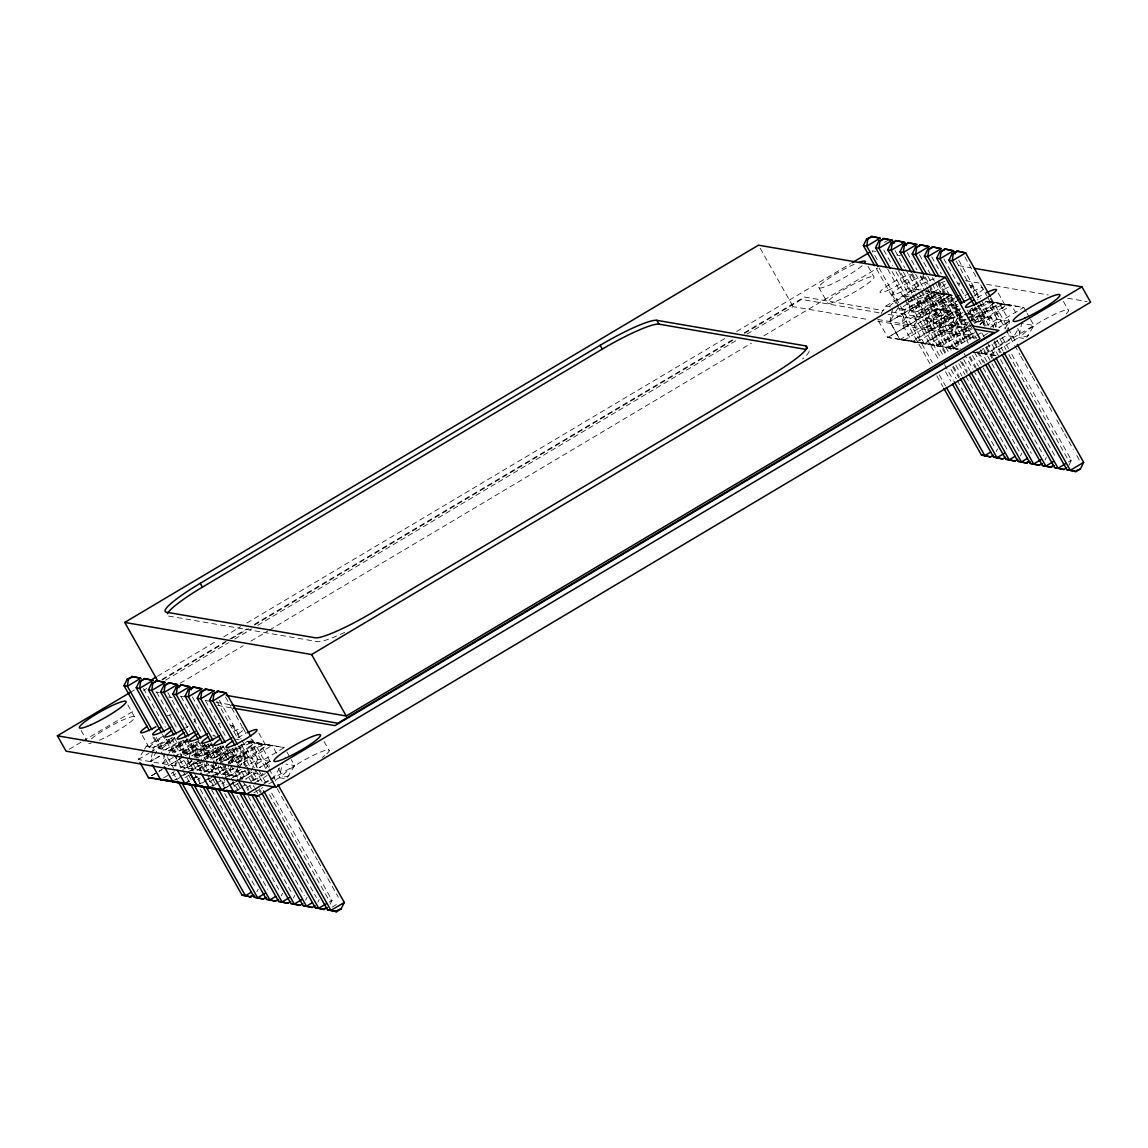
<?xml version="1.0" encoding="UTF-8"?>
<svg xmlns="http://www.w3.org/2000/svg" width="1148" height="1148" viewBox="0 0 1148 1148"><rect width="100%" height="100%" fill="white"/><g stroke="black" fill="none" stroke-linecap="round" stroke-linejoin="round"><path stroke-width="0.75" stroke-dasharray="5 3.75" d="M152.497 752.17L150.488 761.641L159.558 756.231M152.842 750.591L153.502 747.434L167.005 739.398M173.276 757.436L162.657 763.736L165.714 749.529L179.217 741.493M183.967 760.435L174.855 765.831L177.237 754.781M205.119 744.794L190.109 753.734L187.095 767.926L197.714 761.626L187.095 767.926L195.146 754.595L211.648 744.779M183.321 769.232L193.811 762.975L196.839 748.769L270.153 761.382L268.776 767.682M208.405 764.625L199.293 770.021L201.675 758.986M197.026 770.437L206.023 765.07L207.027 760.335M207.358 758.756L209.036 750.878M220.646 766.735L211.533 772.13L214.561 757.924L229.557 748.998M207.716 773.422L218.22 767.165L219.225 762.43M219.569 760.851L221.248 752.973M234.393 767.94L223.774 774.24L226.113 763.19M221.421 774.627L230.432 769.26L231.437 764.539M231.767 762.961L233.446 755.068M143.615 750.649L138.248 759.531L236 776.335L239.028 762.143L267.527 745.167L284.417 747.52L252.646 766.434M244.007 765.056L245.686 757.163L239.745 746.63M245.859 778.832L254.87 773.465L255.875 768.73M256.205 767.151L257.884 759.273L247.71 741.206L215.939 760.12M268.833 783.926L279.337 777.67L282.365 763.477M892.527 308.927L889.844 321.54L899.975 339.593L924.068 343.18L952.582 326.219L960.632 312.887L950.415 294.821L926.049 290.631M950.415 294.821L938.562 293.343L910.063 310.304L902.012 323.636L950.458 294.821L933.568 292.482L905.055 309.443L902.041 323.65L912.215 341.702L924.068 343.18M952.524 295.51L945.765 294.577L917.266 311.538L914.239 325.745L924.413 343.797L936.28 345.275L964.779 328.314L968.352 322.387M957.834 348.992L936.625 345.892L926.45 327.84L929.464 313.634L954.964 298.451M878.45 320.952L887.806 337.512L904.667 339.851L933.166 322.889L936.194 308.683L926.02 290.631M958.207 305.913L941.704 315.743L938.677 329.935L948.851 348.002L957.274 349.164M916.865 341.946L945.378 324.984L948.391 310.778L938.217 292.726L926.364 291.233L933.568 292.482M962.914 312.486L953.902 317.838L950.888 332.045L960.245 348.605M960.632 312.887L912.186 341.702L929.076 344.041L957.575 327.08L960.603 312.873L936.194 308.683L887.777 337.498L957.575 349.494M971.796 319.704L972.801 314.968L970.261 310.462M983.362 324.97L985.041 317.078L978.254 305.038L985.07 317.078L974.451 323.377M995.56 327.065L997.239 319.173L987.065 301.12L964.363 314.624M1007.126 332.317L1009.479 321.282L999.305 303.216L985.788 301.336M973.303 352.206L990.193 354.545L1018.692 337.584L1021.706 323.377L1033.946 325.487L1026.786 337.34M256.822 891.723L258.142 889.069M281.231 895.928L282.537 893.259M293.429 898.023L294.749 895.368M305.669 900.118L306.975 897.463M317.867 902.228L319.187 899.558M330.107 904.323L332.073 900.333L270.01 790.168M996.177 451.638L997.483 448.983M1020.586 455.828L1021.892 453.173M1045.024 460.032L1046.33 457.378M1068.802 465.557L1071.428 460.248L1009.35 350.083M144.519 749.156L146.298 746.2L164.308 735.481M156.716 751.266L150.445 761.626L159.529 756.231M162.657 763.736L168.024 754.839M168.914 753.361L170.708 750.39L188.717 739.685M174.855 765.831L182.905 752.485L199.408 742.67M187.526 772.245L201.015 764.209L209.079 750.878L205.65 744.851M199.293 770.021L204.66 761.138M205.564 759.66L207.358 756.69L223.846 746.874M215.02 763.348L221.277 752.973L217.847 746.946M211.533 772.13L217.804 761.755M228.108 763.965L233.475 755.068L230.059 749.041M223.774 774.24L229.141 765.343M230.031 763.865L231.824 760.894L260.323 743.933L272.191 745.411L277.299 754.451M239.415 767.538L245.686 757.163L235.096 763.477M250.766 771.126L257.927 759.273L245.787 766.477M251.57 780.956L262.074 774.699L264.757 770.265M265.647 768.773L270.124 761.368L259.95 743.316L246.433 741.436M279.682 767.912L274.3 776.809L269.809 779.492M287.431 777.426L294.591 765.572L291.205 759.56M881.176 313.519L885.653 306.114L914.152 289.138L919.232 289.784M897.851 308.209L889.8 321.54L900.018 339.607L911.871 341.085L940.37 324.123L948.42 310.792L899.975 339.593M950.759 295.438L922.26 312.399L914.21 325.731L955.093 301.422M926.45 327.84L958.221 308.927L926.479 327.84L934.501 314.509L957.001 301.106M960.202 308.568L946.698 316.604L938.648 329.935L962.885 315.528M963.445 316.03L958.939 318.699L950.888 332.045L967.563 322.143M980.564 324.482L985.041 317.078M992.805 326.592L997.268 319.187L986.649 325.472M1005.002 328.687L1009.479 321.282L969.343 314.38M976.69 352.623L985.156 353.684L1013.655 336.723L1018.133 329.304M884.491 242.357L888.939 239.702M131.331 691.785L134.416 689.948M157.52 676.201L216.054 641.359M223.745 636.781L240.693 626.693M246.849 623.02L725.866 337.899M736.657 331.471L850.639 263.624M143.557 690.364L146.628 688.527M162.04 679.358L228.28 639.938M229.815 639.02L246.763 628.932M254.454 624.34L733.515 339.191M744.306 332.776L804.375 297.016L883.228 310.563M162.141 680.032L225.309 642.421M231.48 638.762L248.427 628.674M254.598 625L733.773 339.779M744.55 333.351L801.562 299.427L879.296 312.787M165.527 680.204L228.596 642.665M234.752 639.005L251.67 628.932M257.812 625.273L736.198 340.526M746.961 334.111L793.11 306.645L868.907 319.675M69.138 749.328L81.465 741.995M83 741.077L135.364 709.894M180.035 683.318L243.189 645.721M250.895 641.144L267.828 631.056M269.378 630.137L751.466 343.166M763.793 335.833L877.775 267.986M138.248 759.531L148.867 753.231M150.359 752.327L174.596 737.92M175.013 738.48L158.51 748.295L165.714 749.529M908.355 301.953L914.353 298.38M938.217 292.726L889.8 321.54L938.246 292.726L928.115 291.319M191.415 743.603L177.911 751.639L170.708 750.39M174.754 756.532L199.006 742.125M151.45 775.79L157.506 772.188L151.479 775.804M159.012 771.284L162.04 769.49M183.221 756.876L168.096 765.888L183.25 756.891M196.839 748.769L184.728 755.972L196.868 748.783L193.452 742.756M159.041 771.298L162.069 769.49M887.806 337.512L936.223 308.683M191.501 755.915L212.71 743.316M163.647 777.885L169.732 774.297M171.224 773.379L174.281 771.585M180.293 767.983L195.461 758.986M196.939 758.082L209.079 750.878M215.853 747.793L202.349 755.829L195.146 754.595M172.817 775.474L175.816 773.695M223.401 746.315L203.741 758.024L223.444 746.329M172.516 781.185L178.514 777.612M180.021 776.708L186.019 773.149M175.859 779.98L181.944 776.392M183.422 775.488L189.506 771.886M190.984 770.982L203.124 763.779M210.658 759.273L221.277 752.973M185.015 777.569L189.52 774.9M228.179 762.229L259.979 743.316L248.083 741.823L219.584 758.799L226.787 760.033L255.287 743.072L272.191 745.411M964.937 315.126L987.438 301.737L999.305 303.216L969.041 321.239M184.728 783.28L190.726 779.707M192.218 778.818L196.724 776.134M204.229 771.671L213.227 766.304L206.023 765.07M185.072 783.897L197.169 776.679M204.703 772.174L233.475 755.068M972.83 314.983L924.384 343.797L948.478 347.385L972.485 333.092M967.649 319.044L994.642 302.972L1011.532 305.325L1015.808 312.859M197.226 779.664L200.226 777.885M979.761 324.238L1011.575 305.325L999.678 303.847L971.179 320.809L963.129 334.14L968.238 343.18M196.925 785.375L202.923 781.802M204.43 780.913L210.428 777.34M211.921 776.45L225.424 768.414L218.22 767.165M201.804 783.28L206.382 780.597M207.86 779.679L213.944 776.091M215.422 775.187L227.562 767.983M972.959 324.281L936.625 345.892L948.478 347.385M1026.312 311.94L1023.772 307.42L1006.882 305.081L978.383 322.043L972.614 321.053M209.424 781.774L213.93 779.09M941.274 346.136L969.773 329.175M235.871 767.036L272.219 745.425M972.227 328.744L963.129 334.14L966.142 319.948L958.939 318.699M209.123 787.471L215.121 783.897M216.628 783.008L221.133 780.324M227.132 776.751L237.636 770.509L230.432 769.26M212.495 786.28L218.579 782.692M229.141 776.378L244.309 767.381M974.58 332.69L948.822 347.988L960.718 349.48M221.664 783.869L224.664 782.089M232.154 777.626L242.659 771.37L249.862 772.604L239.358 778.861M953.514 348.246L974.509 335.747M236 776.335L245.084 770.939M976.876 335.345L981.411 332.647M990.494 327.237L1023.772 307.42L987.093 301.12M221.363 789.58L227.361 786.007M228.868 785.103L233.36 782.434M983.219 336.091L987.725 333.408M223.214 789.293L227.763 786.581M229.27 785.691L235.326 782.089M236.832 781.185L251.972 772.174L239.903 779.392M226.285 787.499L230.82 784.787M232.327 783.883L238.382 780.281M233.862 785.964L238.368 783.295M233.561 791.675L239.573 788.102M241.066 787.212L245.572 784.529M236.976 790.484L243.06 786.897M253.608 780.583L265.748 773.379M246.103 788.073L255.1 782.721M256.607 781.817L267.097 775.574M263.81 783.065L268.302 780.382M264.341 783.582L268.876 780.884M270.383 779.98L294.591 765.572L285.881 764.08M253.837 792.852L262.835 787.499M329.103 902.113L332.073 900.333L328.701 899.759L268.374 792.694M1068.458 462.013L1071.428 460.248L1068.056 459.659L1006.853 351.058M332.03 907.164L336.479 904.509M875.723 251.398L872.193 250.795L877.388 260.008M896.875 255.043L900.391 255.645M958.566 265.633L970.907 267.757M965.454 280.7L979.56 283.126M986.606 284.331L1048.296 294.936M1067.683 298.265L1087.07 301.608M914.152 289.138L921.356 290.387M938.562 293.343L945.765 294.577M987.438 301.737L994.642 302.972M999.678 303.847L1006.882 305.081M885.653 306.114L892.857 307.348M899.3 308.453L905.055 309.443M910.063 310.304L917.266 311.538M922.26 312.399L929.464 313.634M934.501 314.509L941.704 315.743M946.698 316.604L953.902 317.838M891.982 312.069L970.835 325.616M888.136 314.308L971.179 328.572M933.166 322.889L940.37 324.123M945.378 324.984L952.582 326.219M957.575 327.08L964.779 328.314M1013.655 336.723L1006.452 335.474L977.952 352.45L985.156 353.684M1018.692 337.584L1024.447 338.574M877.632 319.445L975.355 336.249L977.048 339.248M877.718 321.196L976.446 338.158M904.667 339.851L911.871 341.085M929.076 344.041L936.28 345.275M990.193 354.545L997.397 355.78L973.332 352.206M168.613 616.06L317.336 641.617A53.425 7.433 -29.4 0 0 344.931 632.261M155.798 691.943L159.328 692.545M180.537 696.19L184.067 696.793M205.262 700.438L208.807 701.041M215.867 702.26L231.767 705.001M168.512 697.008L172.013 697.611M217.56 705.446L231.58 707.857M235.541 739.111L239.028 739.714M247.71 741.206L284.417 747.52M212.854 735.768L215.738 736.27M248.083 741.823L255.287 743.072M260.323 743.933L267.527 745.167M146.298 746.2L153.502 747.434M182.905 752.485L190.109 753.734M207.358 756.69L214.561 757.924M231.824 760.894L239.028 762.143M193.811 762.975L201.015 764.209M254.87 773.465L262.074 774.699M279.337 777.67L285.106 778.66M1063.392 301.379L1068.587 310.591M1027.159 313.447L1029.713 317.967M1030.56 319.46L1033.946 325.487L985.529 354.302L982.143 348.289M998.215 292.984L1005.131 305.282M1017.573 328.428L1021.907 336.106M990.997 297.877L1016.353 342.879M990.337 298.566L992.934 303.172M964.88 256.951L977.12 278.677M980.622 284.891L986.735 295.739M987.61 297.303L1005.103 328.328M1005.978 329.878L1013.842 343.84M1014.717 345.39L1019.969 354.703M1020.83 356.253L1031.335 374.879M1032.21 376.429L1053.19 413.667M1056.677 419.881L1063.679 432.294M1064.555 433.844L1073.294 449.356M1076.795 455.555L1080.282 461.769M958.652 260.094L980.507 298.882M981.382 300.432L996.249 326.807M1002.362 337.67L1008.489 348.533M972.069 285.723L979 298.006M956.14 261.055L977.996 299.843M978.871 301.393L993.738 327.783M999.851 338.646L1005.978 349.494M977.622 305.842L988.988 326.003M996.851 339.966L1002.979 350.829M975.111 306.803L985.615 325.429M994.355 340.942L1001.343 353.354M974.394 307.635L984.884 326.262M994.498 343.324L999.75 352.637M943.9 258.96L965.769 297.748M971.882 308.611L980.622 324.123M991.987 344.3L1055.816 457.564M968.883 309.946L976.747 323.908M981.999 333.207L986.376 340.97M987.237 342.52L995.115 356.483M967.09 310.003L974.006 322.287M986.491 346.596L992.604 357.459M985.788 347.428L991.915 358.291M931.702 256.851L941.317 273.927M969.299 323.578L971.925 328.228M983.291 348.404L1043.618 455.469M942.652 283.011L974.135 338.875M980.249 349.724L987.251 362.137M953.156 304.823L961.809 320.192M938.404 280.873L971.624 339.837M978.627 352.249L984.74 363.112M937.715 281.719L971.811 342.219M977.048 351.532L983.176 362.395M938.06 284.03L944.115 294.792A17.808 2.483 -29.4 0 1 920.581 310.103A17.808 2.483 -29.4 0 1 920.969 304.981A17.808 2.483 -29.4 0 1 944.115 294.792M919.462 254.756L934.329 281.131M935.204 282.681L969.299 343.195M974.552 352.508L1031.378 453.36M927.828 276.252L931.329 282.465M932.205 284.015L965.425 342.979M972.428 355.392L978.541 366.255M940.944 302.728L949.611 318.096A17.808 2.483 -29.4 0 0 960.919 314.652M925.331 277.228L928.818 283.441M929.693 284.991L963.803 345.505M969.917 356.368L976.044 367.216M922.877 274.96L928.129 284.274M929.005 285.823L963.1 346.337M969.228 357.2L975.341 368.063M923.15 277.314A17.808 2.483 -29.4 0 1 899.616 292.625A17.808 2.483 -29.4 0 1 899.989 287.502A17.808 2.483 -29.4 0 1 923.15 277.314L926.608 283.456M930.067 289.597L931.803 292.668A17.808 2.483 -29.4 0 1 908.269 307.994A17.808 2.483 -29.4 0 1 908.656 302.871A17.808 2.483 -29.4 0 1 931.803 292.668M907.264 252.66L916.879 269.723M920.38 275.936L925.618 285.235M926.493 286.799L960.589 347.299M964.09 353.512L972.83 369.025M973.705 370.574L1019.18 451.264M915.602 274.157L922.59 286.57M923.466 288.119L957.561 348.633M963.689 359.496L969.802 370.359M948.549 287.072A17.808 2.483 -29.4 0 0 928.746 300.632L937.399 316.001A17.808 2.483 -29.4 0 0 956.772 308.152M912.215 273.568L920.954 289.095M921.83 290.645L955.064 349.609M962.053 362.022L967.29 371.321M911.555 274.415L920.294 289.927M921.17 291.477L954.39 350.441M960.517 361.304L967.506 373.717M895.067 250.565L904.681 267.627M905.557 269.177L917.797 290.903M918.673 292.453L952.768 352.967M958.881 363.83L965.009 374.693M965.884 376.243L1006.968 449.169M903.39 272.062L914.755 292.223M915.63 293.773L949.726 354.287M955.854 365.15L961.967 376.013M916.535 298.537L925.202 313.892M900.893 273.023L912.258 293.199M913.134 294.749L947.229 355.263M953.342 366.126L959.47 376.989M898.482 270.77L911.598 294.046M912.473 295.596L946.569 356.11M952.682 366.973L958.81 377.821M883.73 250.02L892.47 265.532M895.971 271.732L909.087 295.007M909.962 296.557L944.058 357.071M951.046 369.484L956.298 378.797M957.174 380.347L994.771 447.074M892.068 271.516L906.059 296.342M906.934 297.892L941.03 358.406M944.517 364.605L953.27 380.131M904.337 296.442L906.934 301.049M907.795 302.584L912.99 311.797M887.806 269.378L904.423 298.853M905.298 300.417L939.394 360.931M945.521 371.78L950.759 381.093M878.981 267.857L932.32 362.51M939.308 374.922L945.435 385.785M892.025 294.319L898.941 306.616M876.484 268.833L896.588 304.521M897.463 306.071L931.559 366.585M936.811 375.898L942.924 386.761M868.046 266.408L874.102 277.17A26.72 3.717 -29.4 0 1 838.801 300.145A26.72 3.717 -29.4 0 1 839.375 292.467A26.72 3.717 -29.4 0 1 874.102 277.17M818.754 287.316L827.421 302.685M760.206 248.269L793.11 306.645M324.052 741.465L329.246 750.692M286.971 752.026L290.358 758.053M258.86 733.07L265.776 745.368A17.808 2.483 -29.4 0 1 242.242 760.694A17.808 2.483 -29.4 0 1 242.63 755.571A17.808 2.483 -29.4 0 1 265.776 745.368M278.232 768.514L282.552 776.206M252.517 739.527L268.259 767.452M269.12 769.002L276.123 781.415M250.982 738.666L253.579 743.273A17.808 2.483 -29.4 0 1 230.045 758.584A17.808 2.483 -29.4 0 1 230.432 753.461A17.808 2.483 -29.4 0 1 253.579 743.273M225.525 697.051L230.777 706.35M231.652 707.914L242.142 726.526M243.017 728.076L245.643 732.74M250.006 740.489L265.748 768.414M277.113 788.59L295.466 821.179M298.968 827.378L305.971 839.791M306.846 841.341L317.336 859.967M318.211 861.517L326.95 877.029M327.826 878.579L338.316 897.205M219.297 700.18L241.152 738.968M242.027 740.517L257.769 768.457M258.644 770.007L266.508 783.969M232.714 725.809L241.381 741.178M216.785 701.155L237.779 738.394M241.267 744.593L254.382 767.869M255.258 769.418L262.261 781.831M238.267 745.927L249.633 766.103M253.134 772.303L258.386 781.616M235.771 746.903L246.26 765.515M247.136 767.065L255.875 782.592M259.376 788.791L261.127 791.89M235.039 747.721L245.529 766.347M246.404 767.897L253.392 780.31M258.644 789.623L260.395 792.723M205.435 700.596L226.414 737.834M232.527 748.697L241.281 764.209M244.768 770.423L254.382 787.485M255.258 789.035L257.884 793.699M258.759 795.248L316.461 897.65M228.653 748.482L246.146 779.506M249.647 785.72L251.383 788.82M226.874 748.553L234.666 762.372M226.156 749.443L234.02 763.42M237.521 769.619L242.759 778.932M246.26 785.132L249.762 791.345M222.827 745.626L232.456 762.702M235.943 768.902L242.07 779.765M242.946 781.314L248.183 790.628M192.347 696.951L214.202 735.739M220.33 746.602L229.944 763.664M230.82 765.214L237.808 777.626M248.312 796.253L304.263 895.555M217.288 747.922L225.166 761.899M228.667 768.098L233.905 777.411M237.406 783.61L240.032 788.274M215.523 747.994L222.454 760.277M211.289 742.699L221.779 761.311M222.655 762.86L230.533 776.823M231.408 778.373L238.397 790.785M210.601 743.531L221.09 762.143M221.966 763.693L228.954 776.105M232.456 782.319L235.957 788.518M180.982 696.391L201.976 733.629M208.089 744.492L216.828 760.019M220.33 766.218L226.457 777.081M236.947 795.707L292.023 893.46M204.215 744.277L212.954 759.789M213.829 761.354L221.708 775.316M222.583 776.866L226.945 784.615M202.464 744.363L210.256 758.182M201.718 745.253L209.582 759.215M213.083 765.415L218.321 774.728M221.822 780.941L225.324 787.141M198.389 741.436L208.018 758.498M211.505 764.697L217.632 775.56M218.507 777.11L224.621 787.973M167.909 692.746L189.764 731.534M195.892 742.397L205.506 759.474M206.382 761.024L213.37 773.436M224.735 793.598L279.825 891.35M192.85 743.732L200.728 757.694M204.215 763.894L209.467 773.207M212.968 779.42L215.58 784.07M191.128 743.789L198.044 756.087M186.851 738.494L197.341 757.106M198.217 758.656L213.958 786.595M186.191 739.326L196.681 757.953M197.556 759.502L204.545 771.915M208.046 778.129L211.548 784.328M156.587 692.201L177.567 729.439M183.68 740.302L192.434 755.815M195.921 762.028L201.173 771.341M211.662 789.953L267.613 889.255M180.652 741.637L188.516 755.599M189.391 757.149L197.269 771.112M178.916 741.694L185.847 753.992M178.141 742.598L186.019 756.561M186.894 758.111L193.883 770.523M197.384 776.737L200.886 782.936M173.994 737.231L183.608 754.308M187.11 760.507L193.223 771.37M194.098 772.92L200.211 783.783M143.5 688.556L165.369 727.344M171.483 738.207L188.975 769.232M200.34 789.408L255.416 887.16M168.455 739.527L176.318 753.504M179.82 759.703L185.058 769.016M188.559 775.216L191.185 779.879M166.718 739.599L173.635 751.897M162.442 734.304L172.946 752.916M173.807 754.466L181.685 768.428M182.561 769.978L189.549 782.391M156.243 737.432L164.121 751.395M167.608 757.608L173.735 768.471M154.406 737.49L161.323 749.773M152.871 736.858L169.474 766.333M172.975 772.547L177.352 780.296M127.83 704.958L134.747 717.256M142.309 735.409L149.24 747.692M81.135 730.487L86.33 739.699M809.139 351.144A53.425 7.433 -29.4 0 1 802.552 359.008M91.352 738.853A26.72 3.717 -29.4 0 1 123.367 719.796A26.72 3.717 -29.4 0 1 131.46 721.188A26.72 3.717 -29.4 0 1 99.445 740.23M91.022 743.287A26.72 3.717 -29.4 0 1 88.769 743.488M289.153 775.603A26.72 3.717 -29.4 0 1 288.234 770.365A26.72 3.717 -29.4 0 1 319.56 752.485A26.72 3.717 -29.4 0 1 325.946 754.609M324.827 755.528A26.72 3.717 -29.4 0 1 322.172 757.565M862.148 265.733A26.72 3.717 -29.4 0 1 830.148 284.776A26.72 3.717 -29.4 0 1 822.054 283.384A26.72 3.717 -29.4 0 1 854.055 264.341M966.516 315.614A17.808 2.483 -29.4 0 1 992.46 302.699A17.808 2.483 -29.4 0 1 973.131 316.748M966.214 319.79A17.808 2.483 -29.4 0 1 964.004 317.566M195.519 720.571A17.808 2.483 -29.4 0 1 193.912 722.135M188.129 726.325A17.808 2.483 -29.4 0 1 185.66 727.889M194.127 719.179A17.808 2.483 -29.4 0 1 195.634 719.035M218.536 723.369A17.808 2.483 -29.4 0 1 220.043 723.24M983.692 288.866A17.808 2.483 -29.4 0 1 973.82 296.198M957.547 304.421A17.808 2.483 -29.4 0 1 957.863 300.245M964.894 295.667A17.808 2.483 -29.4 0 1 968.926 293.357M972.959 291.262A17.808 2.483 -29.4 0 1 982.301 287.474M908.742 296.041A17.808 2.483 -29.4 0 1 914.152 288.449A17.808 2.483 -29.4 0 1 935.462 279.423M199.034 740.187A17.808 2.483 -29.4 0 1 174.74 752.37A17.808 2.483 -29.4 0 1 188.071 741.178M183.264 740.36A17.808 2.483 -29.4 0 1 162.184 750.275A17.808 2.483 -29.4 0 1 173.075 740.618M172.387 737.504A17.808 2.483 -29.4 0 1 149.886 748.195A17.808 2.483 -29.4 0 1 163.662 736.987M208.993 743.789A17.808 2.483 -29.4 0 1 186.32 754.466A17.808 2.483 -29.4 0 1 201.632 742.526M1028.508 335.517A26.72 3.717 -29.4 0 1 1027.589 330.28A26.72 3.717 -29.4 0 1 1058.915 312.399A26.72 3.717 -29.4 0 1 1065.301 314.523M233.403 747.994A17.808 2.483 -29.4 0 1 211.347 758.67A17.808 2.483 -29.4 0 1 221.994 749.027M221.205 745.884A17.808 2.483 -29.4 0 1 198.518 756.561A17.808 2.483 -29.4 0 1 213.829 744.621M242.73 730.53A17.808 2.483 -29.4 0 1 236.947 734.72M233.604 731.348A17.808 2.483 -29.4 0 1 242.946 727.559M957.891 283.283A17.808 2.483 -29.4 0 1 959.283 284.675M948.119 292.783A17.808 2.483 -29.4 0 1 928.746 300.632M937.399 316.001A17.808 2.483 -29.4 0 1 957.202 302.426M230.748 725.464A17.808 2.483 -29.4 0 1 232.126 726.871M954.131 299.499A17.808 2.483 -29.4 0 1 931.645 312.701A17.808 2.483 -29.4 0 1 928.976 310.003A17.808 2.483 -29.4 0 1 951.922 297.289M889.169 306.545A17.808 2.483 -29.4 0 1 902.342 297.275A17.808 2.483 -29.4 0 1 917.74 290.257M974.595 321.239A17.808 2.483 -29.4 0 1 998.674 306.487A17.808 2.483 -29.4 0 1 998.315 311.323A17.808 2.483 -29.4 0 1 974.48 322.76M972.758 307.894A17.808 2.483 -29.4 0 1 970.275 309.458M949.611 318.096A17.808 2.483 -29.4 0 1 961.35 308.927M167.307 715.721A17.808 2.483 -29.4 0 1 171.224 714.845M183.795 717.4A17.808 2.483 -29.4 0 1 183.206 718.461M237.751 737.848A17.808 2.483 -29.4 0 1 245.801 733.457M945.464 284.144A17.808 2.483 -29.4 0 1 925.948 296.012A17.808 2.483 -29.4 0 1 917.123 297.476M940.069 283.212A17.808 2.483 -29.4 0 1 945.694 281.188M970.103 285.378A17.808 2.483 -29.4 0 1 969.873 288.335M954.935 297.906A17.808 2.483 -29.4 0 1 941.044 303.043A17.808 2.483 -29.4 0 1 951.391 294.347M977.106 297.762A17.808 2.483 -29.4 0 1 983.836 294.031M188.272 739.111L167.091 751.725L188.315 739.125M270.124 761.368L259.534 767.668L270.153 761.382M1009.479 321.282L998.889 327.582L1009.508 321.282M887.519 290.544A17.808 2.483 -29.4 0 0 911.053 275.233A17.808 2.483 -29.4 0 0 887.906 285.422A17.808 2.483 -29.4 0 0 887.519 290.544"/><path stroke-width="1.5" d="M132.781 676.588L127.299 678.999L124.013 685.657L127.399 686.231L140.759 678.267L132.781 676.588L128.404 679.2L127.399 686.231L151.88 729.683M144.992 678.683L139.511 681.108L136.225 687.752L139.597 688.326L152.971 680.377L144.992 678.683L140.616 681.295L139.597 688.326L164.078 731.778M157.19 680.793L151.708 683.204L148.422 689.848L151.794 690.422L165.168 682.472L157.19 680.793L152.813 683.39L151.794 690.422L176.275 733.873M179.117 687.666L177.38 684.567L169.387 682.888L165.025 685.485L164.006 692.517L188.487 735.968M191.357 689.776L189.607 686.662L181.628 684.983L177.251 687.595L176.247 694.626L200.713 738.078M193.825 687.078L188.358 689.503L185.058 696.147L188.444 696.721L201.818 688.771L193.825 687.078L189.463 689.69L188.444 696.721L212.925 740.173M206.066 689.187L200.584 691.598L197.298 698.242L200.685 698.831L214.045 690.866L206.066 689.187L201.689 691.785L200.685 698.831L225.166 742.268M250.766 736.413L226.285 692.976L218.307 691.297L213.93 693.894L212.911 700.926L237.392 744.378M872.136 236.502L866.654 238.913L863.368 245.557L866.754 246.146L880.114 238.181L872.136 236.502L867.759 239.1L866.754 246.146L878.12 266.307M894.062 243.376L892.326 240.276L884.333 238.597L879.971 241.195L878.952 248.241L890.317 268.402M906.274 245.485L904.524 242.372L896.545 240.693L892.168 243.304L891.149 250.336L902.515 270.512M908.742 242.788L903.261 245.213L899.975 251.857L903.361 252.431L916.721 244.467L908.742 242.788L904.366 245.399L903.361 252.431L914.726 272.607M920.983 244.897L915.501 247.308L912.215 253.952L915.587 254.54L928.962 246.576L920.983 244.897L916.606 247.494L915.587 254.54L926.953 274.702M933.18 246.992L927.699 249.403L924.413 256.047L927.799 256.635L941.159 248.671L933.18 246.992L928.818 249.59L927.799 256.635L939.164 276.797M955.15 253.88L953.4 250.781L945.421 249.102L941.044 251.699L940.025 258.731L964.507 302.182M990.121 296.327L965.64 252.876L957.662 251.197L953.285 253.808L952.266 260.84L976.747 304.277M185.976 736.944L160.62 691.943L163.92 685.299L169.387 682.888M198.217 739.039L172.86 694.052L176.146 687.394L181.628 684.983M234.895 745.353L209.539 700.352L212.825 693.708L218.307 691.297M261.988 793.44L327.567 909.819L336.651 911.684L341.028 909.087L344.314 902.443L277.873 784.515M886.93 267.828L875.565 247.652L878.866 241.008L884.333 238.597M899.142 269.923L887.777 249.747L891.063 243.103L896.545 240.693M962.01 303.158L936.653 258.156L939.939 251.512L945.421 249.102M974.25 305.253L948.894 260.252L952.18 253.608L957.662 251.197M1002.218 354.904L1066.923 469.733L1076.006 471.598L1080.383 469.001L1083.669 462.343L1017.228 344.429M157.649 680.793L124.745 622.417L758.469 245.184L945.335 277.314L979.976 338.76L346.237 715.993L226.357 695.387M805.566 345.878A53.425 7.433 -29.4 0 1 771.729 374.793L371.88 612.802A53.425 7.433 -29.4 0 1 315.169 637.786L166.446 612.214A53.425 7.433 -29.4 0 1 200.269 583.313L600.117 345.304A53.425 7.433 -29.4 0 1 656.828 320.321L805.566 345.878L807.001 348.447M167.421 613.764A53.425 7.433 -29.4 0 1 202.435 587.145L602.284 349.136A53.425 7.433 -29.4 0 1 658.995 324.167L805.968 349.423M974.422 268.359L1081.947 286.842L1090.6 302.211L275.807 787.212L66.053 751.151L57.4 735.796L129.796 692.703M151.349 679.86L155.97 677.119M852.175 262.72L869.122 252.632M124.745 622.417L311.61 654.532L945.335 277.314M57.4 735.796L267.14 771.843L1081.947 286.842M262.82 784.486L246.174 794.402L148.422 777.598L163.619 779.707M237.708 779.349L246.174 794.402L258.042 795.88L274.544 786.05M251.369 892.168L245.428 895.698L242.041 895.124L178.227 781.845M990.724 452.068L984.783 455.613L981.397 455.024L943.8 388.311M242.041 895.124L250.02 896.803L252.947 895.067M250.02 896.803L254.052 895.253M981.397 455.024L990.48 456.904L993.393 455.168M265.059 893.374L257.626 897.793L254.253 897.219L190.424 783.955M1004.414 453.288L996.981 457.708L993.594 457.119L952.51 384.193M254.253 897.219L263.337 899.085L266.25 897.349M993.594 457.119L1002.692 458.999L1005.605 457.263M275.778 896.358L269.837 899.889L266.451 899.315L202.622 786.05M1015.119 456.273L1009.178 459.803L1005.806 459.229L960.345 378.539M266.451 899.315L275.534 901.18L278.447 899.444M1005.806 459.229L1014.889 461.094L1017.802 459.358M289.468 897.578L282.035 901.998L278.648 901.41L214.834 788.145M1027.331 458.368L1021.39 461.898L1018.003 461.324L969.041 374.435M1018.003 461.324L1025.982 463.003L1028.909 461.266M278.648 901.41L287.746 903.289L290.659 901.553M1025.982 463.003L1030.014 461.453M301.694 899.673L294.275 904.093L290.889 903.519L227.074 790.24M1041.049 459.587L1033.616 464.007L1030.244 463.419L976.905 368.781M290.889 903.519L299.972 905.385L302.9 903.648M1030.244 463.419L1039.327 465.299L1042.24 463.562M312.414 902.658L306.473 906.188L303.101 905.614L239.272 792.35M1053.247 461.683L1045.828 466.102L1042.441 465.514L985.615 364.662M1042.441 465.514L1050.42 467.207L1053.347 465.471M303.101 905.614L312.184 907.48L315.097 905.743M1050.42 467.207L1054.452 465.658M326.132 903.878L318.714 908.298L315.327 907.709L251.512 794.445M1065.487 463.778L1058.069 468.212L1054.682 467.623L993.479 359.008M315.327 907.709L323.306 909.403L326.233 907.666M323.306 909.403L327.338 907.853M1054.682 467.623L1063.765 469.489L1066.679 467.753M344.314 902.443L330.94 910.393L327.567 909.819M1083.669 462.343L1070.295 470.307L1066.923 469.733M335.546 911.498L338.459 909.761M1076.365 470.536L1080.383 469.001M170.822 780.97L160.663 779.693L152.153 764.64M164.351 766.735L172.86 781.788L183.034 783.065M177.395 770.337L185.072 783.897L196.925 785.375L192.606 784.629M200.986 773.035L209.51 788.088L221.363 789.58M213.227 775.144L221.736 790.197L233.561 791.675L226.357 790.427M225.467 777.239L233.977 792.292L244.108 793.569M160.62 779.693L175.831 781.802M172.831 781.788L189.721 784.141M185.029 783.883L201.919 786.236M209.467 788.088L222.985 789.967M221.708 790.183L236.904 792.307M233.948 792.292L258.042 795.88M880.114 238.181L871.031 236.316M916.721 244.467L907.638 242.601M928.962 246.576L919.878 244.711M941.159 248.671L932.076 246.806M866.654 238.913L867.759 239.1M878.866 241.008L879.971 241.195M891.063 243.103L892.168 243.304M903.261 245.213L904.366 245.399M915.501 247.308L916.606 247.494M927.699 249.403L928.818 249.59M939.939 251.512L941.044 251.699M952.18 253.608L953.285 253.808M875.565 247.652L878.952 248.241L892.326 240.276L883.228 238.411M887.777 249.747L891.149 250.336L904.524 242.372L895.44 240.506M936.653 258.156L940.025 258.731L953.4 250.781L944.316 248.901M948.894 260.252L952.266 260.84L965.64 252.876L956.557 251.01M972.586 325.917L998.875 330.437L334.958 725.622L233.331 708.158M974.709 329.175L994.139 332.518L337.785 723.211L231.767 705.001M140.759 678.267L131.676 676.402M152.971 680.377L143.887 678.497M165.168 682.472L156.085 680.592M201.818 688.771L192.721 686.891M214.045 690.866L204.961 689.001M127.299 678.999L128.404 679.2M139.511 681.108L140.616 681.295M151.708 683.204L152.813 683.39M163.92 685.299L165.025 685.485M176.146 687.394L177.251 687.595M188.358 689.503L189.463 689.69M200.584 691.598L201.689 691.785M212.825 693.708L213.93 693.894M160.62 691.943L164.006 692.517L177.38 684.567L168.282 682.687M172.86 694.052L176.247 694.626L189.607 686.662L180.523 684.796M209.539 700.352L212.911 700.926L226.285 692.976L217.202 691.096M166.761 780.195L171.081 780.927M178.959 782.29L183.278 783.022M206.253 786.983L209.123 787.471L197.269 785.993L189.635 772.446L197.298 785.993L217.044 788.834M240.047 792.78L244.366 793.526M339.923 908.9L341.028 909.087M1076.006 471.598L1070.295 470.307L1003.854 352.379M1063.765 469.489L1058.069 468.212L995.99 358.033M1051.539 467.394L1045.828 466.102L988.127 363.701M1039.327 465.299L1033.616 464.007L979.416 367.805M1027.087 463.189L1021.39 461.898L970.677 371.909M1014.889 461.094L1009.178 459.803L962.842 377.563M1002.692 458.999L996.981 457.708L954.146 381.681M990.48 456.904L984.783 455.613L946.311 387.335M336.651 911.684L330.94 910.393L263.624 790.929M324.41 909.589L318.714 908.298L254.885 795.033M312.184 907.48L306.473 906.188L242.644 792.924M299.972 905.385L294.275 904.093L230.447 790.829M287.746 903.289L282.035 901.998L218.206 788.719M275.534 901.18L269.837 899.889L206.009 786.624M263.337 899.085L257.626 897.793L193.811 784.529M251.125 896.99L245.428 895.698L181.599 782.434M924.413 256.047L935.778 276.223M912.215 253.952L923.58 274.128M899.975 251.857L911.34 272.019M863.368 245.557L874.733 265.733M656.828 320.321L658.995 324.167M600.117 345.304L602.284 349.136M311.61 654.532L346.237 715.993M200.269 583.313L202.435 587.145M267.14 771.843L275.807 787.212M197.298 698.242L222.655 743.244M185.058 696.147L210.414 741.134M148.422 689.848L173.779 734.849M136.225 687.752L161.567 732.74M124.013 685.657L149.369 730.645M139.941 762.545L148.451 777.598M183.034 729.454A17.808 2.483 -29.4 0 1 166.087 737.016A17.808 2.483 -29.4 0 1 171.798 730.472M195.232 731.549A17.808 2.483 -29.4 0 1 178.284 739.111A17.808 2.483 -29.4 0 1 184.01 732.567M207.444 733.644A17.808 2.483 -29.4 0 1 190.252 741.221A17.808 2.483 -29.4 0 1 197.37 733.902M219.641 735.753A17.808 2.483 -29.4 0 1 202.694 743.301A17.808 2.483 -29.4 0 1 208.419 736.772M971.194 297.748A17.808 2.483 -29.4 0 1 960.733 303.129M957.863 300.245A17.808 2.483 -29.4 0 1 959.972 298.767M858.848 262.404A26.72 3.717 -29.4 0 1 864.559 263.38M231.853 737.848A17.808 2.483 -29.4 0 1 214.891 745.396A17.808 2.483 -29.4 0 1 220.617 738.867M155.913 726.784A17.808 2.483 -29.4 0 1 141.233 732.826A17.808 2.483 -29.4 0 1 147.403 726.282M170.722 727.344A17.808 2.483 -29.4 0 1 153.531 734.907A17.808 2.483 -29.4 0 1 160.648 727.602M247.093 732.826A17.808 2.483 -29.4 0 1 254.698 732.826A17.808 2.483 -29.4 0 1 230.719 746.501A17.808 2.483 -29.4 0 1 232.814 740.962M958.996 295.653A17.808 2.483 -29.4 0 1 956.284 297.174M986.448 292.726A17.808 2.483 -29.4 0 1 993.795 292.941A17.808 2.483 -29.4 0 1 969.443 306.631A17.808 2.483 -29.4 0 1 973.332 300.116M90.792 724.876A26.72 3.717 -29.4 0 0 126.093 701.887A26.72 3.717 -29.4 0 0 91.366 717.184A26.72 3.717 -29.4 0 0 90.792 724.876M285.278 758.297A26.72 3.717 -29.4 0 0 320.579 735.323A26.72 3.717 -29.4 0 0 285.852 750.62A26.72 3.717 -29.4 0 0 285.278 758.297M1024.633 318.211A26.72 3.717 -29.4 0 0 1059.934 295.223A26.72 3.717 -29.4 0 0 1025.207 310.52A26.72 3.717 -29.4 0 0 1024.633 318.211"/></g></svg>
